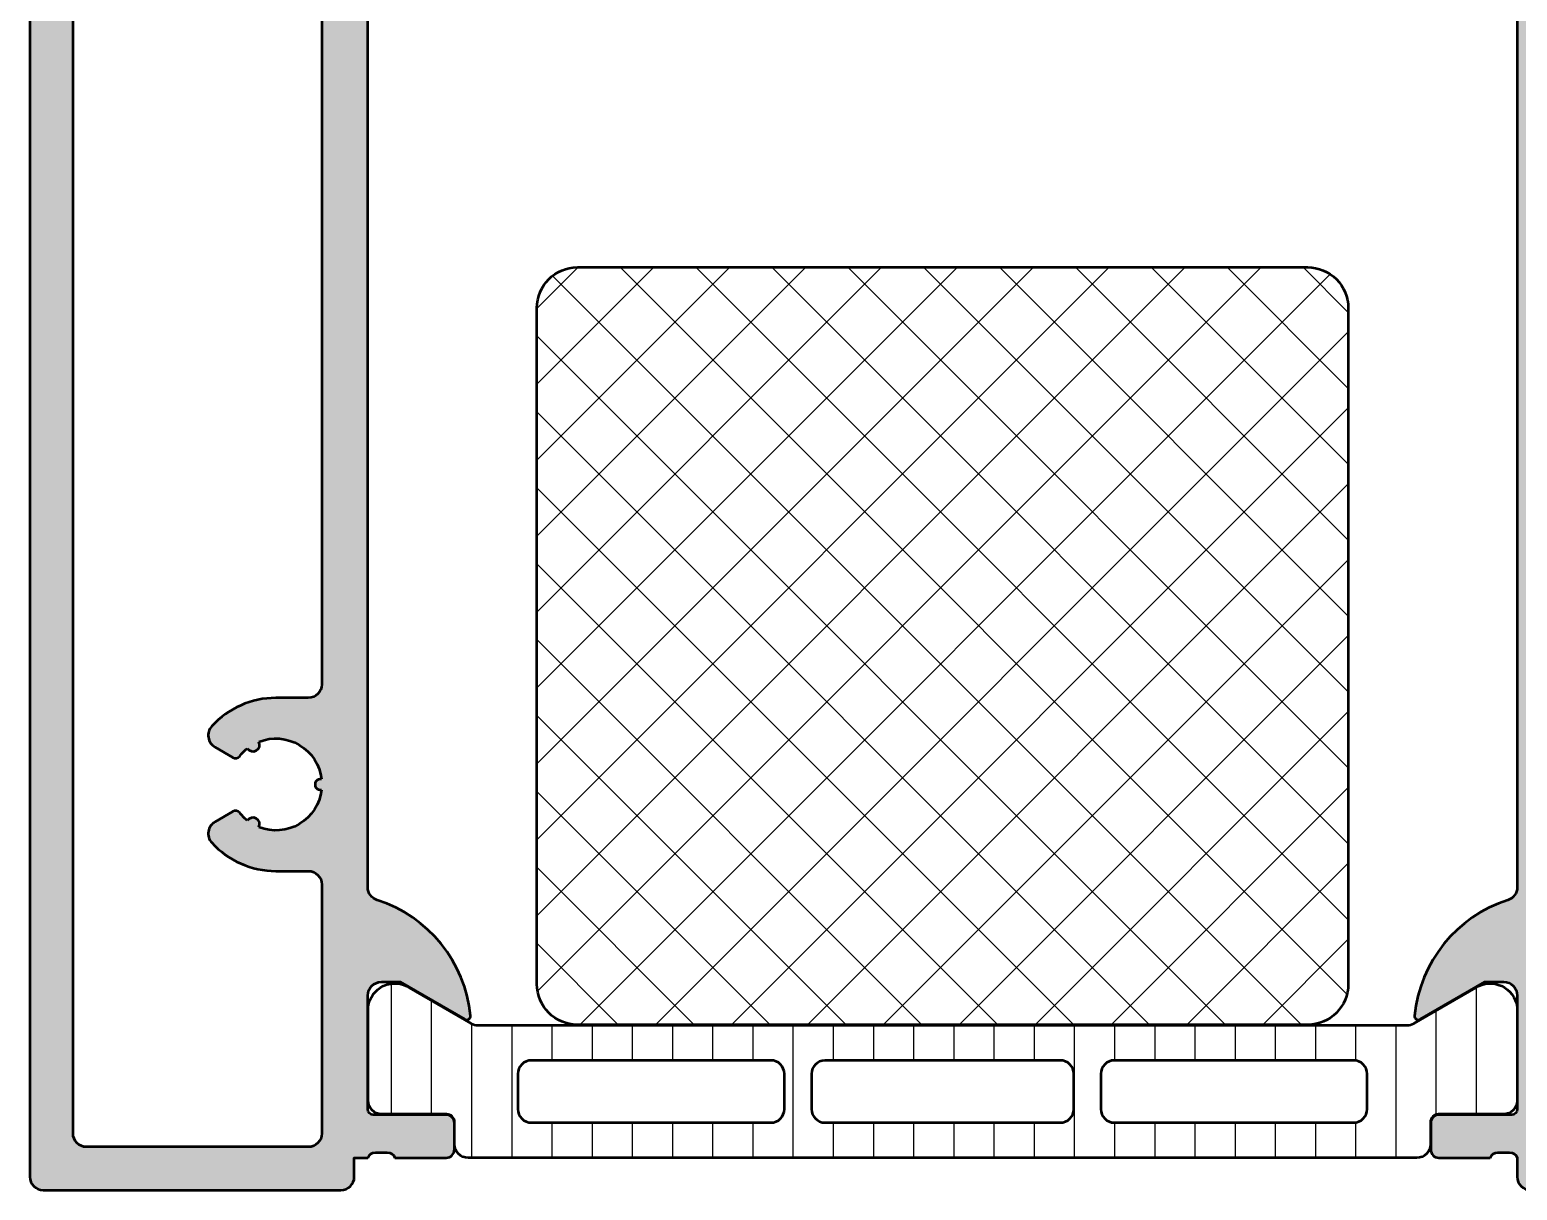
# Model space of a CAD drawing. Extents: x 0 to 230, y -81 to 5.
# Drawn here: x 0 to 55, y -81.2 to -38.3 of the extents above; entities that cross this region are included whole.
import ezdxf

# ---------------------------------------------------------------- set-up
doc = ezdxf.new("R2010")
doc.units = 0
for name, color, linetype, lineweight in [('0S-Alu contour', 7, 'Continuous', 50), ('0S-Alu hatch', 252, 'Continuous', 25), ('0S-Plastic contour', 254, 'Continuous', 50), ('0S-Plastic hatch', 253, 'Continuous', 25), ('0S-PT contour', 91, 'Continuous', 50), ('0S-PT hatch', 103, 'Continuous', 25)]:
    doc.layers.add(name, color=color, linetype=linetype, lineweight=lineweight)

# ---------------------------------------------------------------- blocks, each defined once
blk = doc.blocks.new('485110__A21535F8_4A65_4D6C_B620_8EFA760AF3FD_')
at = {"layer": '0S-Alu hatch'}
h = blk.add_hatch(color=256, dxfattribs=at)
edge = h.paths.add_edge_path()
edge.add_line((79.81986841535664, -13.49999999999995), (84.59999999999955, -13.49999999999997))
edge.add_arc((84.5999999999996, -10.50000000000002), 2.999999999999943, 269.9999999999994, 360)
edge.add_line((87.59999999999957, -10.50000000000002), (87.59999999999953, -5.499999999999968))
edge.add_arc((86.59999999999953, -5.499999999999968), 1, 0, 89.99999999999837)
edge.add_line((86.59999999999957, -4.499999999999968), (84.39174122886531, -4.499999999999968))
edge.add_arc((84.39174122886538, -5.500000000000068), 1.000000000000099, 90.00000000000325, 182.999999999993)
edge.add_line((83.3931116941107, -5.552335956242896), (83.54484940947319, -8.447664043757012))
edge.add_ellipse((82.54621987471862, -8.499999999999954), major_axis=(-0.9999999999999823, 0), ratio=1, start_angle=89.9999999999992, end_angle=182.9999999999999, ccw=False)
edge.add_line((82.54621987471862, -9.499999999999925), (79.29999999999956, -9.499999999999968))
edge.add_ellipse((79.29999999999957, -8.499999999999968), major_axis=(-1, 0), ratio=1, start_angle=0, end_angle=89.9999999999992, ccw=False)
edge.add_line((78.29999999999957, -8.499999999999968), (78.29999999999956, -0.499999999999969))
edge.add_arc((77.79999999999954, -0.4999999999999546), 0.5000000000000142, 0, 89.99999999999837)
edge.add_line((77.79999999999956, 5.97e-14), (71.59999999999957, 3.13e-14))
edge.add_line((71.59999999999957, 3.13e-14), (70.49999999999956, -1.099999999999977))
edge.add_line((70.49999999999956, -1.099999999999977), (70.49999999999956, -1.699999999999971))
edge.add_line((70.49999999999956, -1.699999999999971), (71.99999999999957, -1.699999999999971))
edge.add_ellipse((71.99999999999955, -2.699999999999971), major_axis=(-1, 0), ratio=1, start_angle=180, end_angle=269.9999999999984, ccw=False)
edge.add_line((72.99999999999955, -2.699999999999971), (72.99999999999956, -3.999999999999954))
edge.add_ellipse((71.99999999999963, -4.000000000000054), major_axis=(-0.999999999999929, 0), ratio=1, start_angle=89.9999999999967, end_angle=180, ccw=False)
edge.add_line((71.99999999999957, -4.999999999999983), (65.99999999999956, -4.999999999999968))
edge.add_ellipse((65.49999999999962, -4.47499999999975), major_axis=(-0.7250000000001194, 0), ratio=1, start_angle=46.397181027306885, end_angle=133.6028189726885, ccw=False)
edge.add_line((64.99999999999963, -4.999999999999926), (57.99999999999956, -4.999999999999968))
edge.add_ellipse((57.9999999999995, -3.999999999999983), major_axis=(-0.9999999999999857, 0), ratio=1, start_angle=0, end_angle=90.00000000000358, ccw=False)
edge.add_line((56.99999999999951, -3.999999999999983), (56.99999999999956, -2.699999999999957))
edge.add_ellipse((57.99999999999962, -2.700000000000085), major_axis=(-1.000000000000063, 0), ratio=1, start_angle=270.0000000000041, end_angle=360, ccw=False)
edge.add_line((57.99999999999955, -1.700000000000028), (60.49999999999956, -1.699999999999971))
edge.add_line((60.49999999999956, -1.699999999999971), (60.49999999999956, -1.199999999999943))
edge.add_arc((59.49999999999948, -1.199999999999999), 1.000000000000078, 0, 89.99999999999552)
edge.add_line((59.49999999999956, -0.1999999999999147), (54.99999999999957, -0.1999999999999574))
edge.add_ellipse((54.71715728752494, -0.0999999999999205), major_axis=(-0.3000000000000252, 0), ratio=1, start_angle=90.00000000000267, end_angle=160.5287793655036, ccw=False)
edge.add_line((54.71715728752496, -0.399999999999946), (54.28284271247419, -0.399999999999946))
edge.add_ellipse((54.28284271247411, -0.1000000000000057), major_axis=(-0.2999999999999403, 0), ratio=1, start_angle=19.47122063448768, end_angle=90.000000000015, ccw=False)
edge.add_line((53.99999999999955, -0.1999999999999716), (52.09999999999961, -0.1999999999999574))
edge.add_arc((52.0999999999997, -0.5000000000001109), 0.3000000000001535, 90.00000000001765, 180)
edge.add_line((51.79999999999955, -0.5000000000001251), (51.79999999999957, -1.489999999999906))
edge.add_arc((52.09999999999959, -1.48999999999992), 0.3000000000000185, 180, 270.0000000000041)
edge.add_line((52.09999999999961, -1.789999999999946), (54.79999999999957, -1.78999999999996))
edge.add_ellipse((54.79999999999955, -1.989999999999992), major_axis=(-0.2000000000000313, 0), ratio=1, start_angle=180, end_angle=269.99999999999386, ccw=False)
edge.add_line((54.99999999999958, -1.989999999999992), (54.99999999999957, -6.199999999999957))
edge.add_ellipse((54.4999999999996, -6.200000000000028), major_axis=(-0.4999999999999716, 0), ratio=1, start_angle=89.9999999999967, end_angle=180, ccw=False)
edge.add_line((54.49999999999957, -6.7), (53.79999999999957, -6.699999999999957))
edge.add_line((53.79999999999957, -6.699999999999957), (51.40717967697202, -5.318504542377593))
edge.add_arc((51.33811978464787, -5.438119784648347), 0.1381197846483738, 60.00000000002199, 185.6225775507506)
edge.add_arc((56.17660886184729, -4.961776758826201), 4.999999999999902, 185.622577550793, 252.2515836439307)
edge.add_ellipse((54.49999999999958, -10.19999999999996), major_axis=(-0.4999999999999883, 0), ratio=1, start_angle=180, end_angle=252.2515836439312, ccw=False)
edge.add_line((54.99999999999957, -10.19999999999996), (54.99999999999956, -69.99999999999999))
edge.add_ellipse((54.49999999999953, -69.99999999999994), major_axis=(-0.5000000000000285, 0), ratio=1, start_angle=107.74841635607191, end_angle=180, ccw=False)
edge.add_arc((56.17660886184735, -75.23822324117377), 5.000000000000001, 107.74841635607, 174.3774224492065)
edge.add_arc((51.33811978464785, -74.76188021535168), 0.1381197846482952, 174.3774224492052, 300.0000000000038)
edge.add_line((51.40717967697201, -74.88149545762234), (53.79999999999956, -73.49999999999999))
edge.add_line((53.79999999999956, -73.49999999999999), (54.49999999999956, -73.49999999999999))
edge.add_ellipse((54.49999999999959, -73.99999999999997), major_axis=(-0.4999999999999894, 0), ratio=1, start_angle=180, end_angle=270.00000000000324, ccw=False)
edge.add_line((54.99999999999957, -73.99999999999997), (54.99999999999956, -78.20999999999997))
edge.add_ellipse((54.79999999999955, -78.20999999999997), major_axis=(-0.2000000000000099, 0), ratio=1, start_angle=90.00000000000199, end_angle=180, ccw=False)
edge.add_line((54.79999999999956, -78.40999999999997), (52.09999999999959, -78.40999999999998))
edge.add_arc((52.09999999999959, -78.71000000000002), 0.3000000000000393, 90, 180)
edge.add_line((51.79999999999956, -78.71000000000002), (51.79999999999956, -79.69999999999993))
edge.add_arc((52.09999999999961, -79.69999999999993), 0.300000000000054, 180, 269.9999999999973)
edge.add_line((52.09999999999959, -79.99999999999999), (53.99999999999955, -79.99999999999997))
edge.add_ellipse((54.28284271247418, -80.1), major_axis=(-0.300000000000011, 0), ratio=1, start_angle=270.00000000000136, end_angle=340.5287793655056, ccw=False)
edge.add_line((54.28284271247417, -79.79999999999998), (54.71715728752494, -79.79999999999995))
edge.add_ellipse((54.71715728752496, -80.09999999999997), major_axis=(-0.2999999999999916, 0), ratio=1, start_angle=199.4712206344902, end_angle=270.00000000000273, ccw=False)
edge.add_line((54.99999999999957, -79.99999999999997), (54.99999999999964, -80.70000000000007))
edge.add_arc((55.49999999999963, -80.70000000000003), 0.4999999999999858, 180, 270.0000000000025)
edge.add_line((55.49999999999965, -81.20000000000002), (85.87168203490262, -81.20000000000002))
edge.add_arc((85.87168203490266, -79.70000000000005), 1.499999999999961, 269.9999999999989, 349.7596516788146)
edge.add_ellipse((90.29999999999954, -80.49999999999997), major_axis=(-2.999999999999999, 0), ratio=1, start_angle=190.2403483211857, end_angle=349.75965167881463, ccw=False)
edge.add_arc((94.72831796509647, -79.7), 1.500000000000011, 190.2403483211861, 269.9999999999989)
edge.add_line((94.72831796509644, -81.20000000000002), (229.4999999999996, -81.20000000000002))
edge.add_arc((229.4999999999997, -80.70000000000014), 0.4999999999998766, 269.9999999999902, 360)
edge.add_line((229.9999999999996, -80.70000000000014), (229.9999999999996, -1))
edge.add_arc((228.9999999999996, -1.000000000000011), 1.000000000000056, 0, 89.99999999999349)
edge.add_line((228.9999999999996, 4.55e-14), (220.4999999999996, 2.8e-15))
edge.add_arc((220.4999999999996, -1.000000000000068), 1.000000000000071, 90, 180)
edge.add_line((219.4999999999996, -1.000000000000068), (219.4999999999997, -1.999999999999997))
edge.add_arc((220.4999999999993, -2.00000000000021), 0.9999999999996873, 180, 270.0000000000179)
edge.add_line((220.4999999999996, -2.999999999999897), (223.4999999999996, -2.999999999999997))
edge.add_line((223.4999999999996, -2.999999999999997), (223.4999999999996, -3.749999999999997))
edge.add_arc((223.9999999999996, -3.749999999999997), 0.5000000000000285, 180, 360)
edge.add_line((224.4999999999996, -3.749999999999997), (224.4999999999996, -2.999999999999997))
edge.add_line((224.4999999999996, -2.999999999999997), (225.7999999999996, -2.999999999999997))
edge.add_line((225.7999999999996, -2.999999999999997), (225.7999999999996, -10.49999999999999))
edge.add_line((225.7999999999996, -10.49999999999999), (224.4999999999996, -10.49999999999999))
edge.add_line((224.4999999999996, -10.49999999999999), (224.4999999999996, -9.749999999999996))
edge.add_arc((223.9999999999996, -9.749999999999925), 0.5000000000000285, 0, 180)
edge.add_line((223.4999999999996, -9.749999999999854), (223.4999999999996, -12.2723636606028))
edge.add_ellipse((223.0000000000001, -12.2723636606032), major_axis=(-0.49999999999946, 0), ratio=1, start_angle=132.5066423026877, end_angle=180, ccw=False)
edge.add_arc((225.5000002579553, -15.00000025999923), 3.200000365965442, 132.5066425621401, 137.7945532507079)
edge.add_arc((223.4999999999993, -13.18616428527815), 0.5000000005085666, 137.7945535962594, 240.0000000000372)
edge.add_line((223.2499999997453, -13.61917698761097), (223.9067674643584, -13.99836185951303))
edge.add_arc((224.0067674643584, -13.82515677875618), 0.1999999999999717, 239.9999999999972, 321.8050930654839)
edge.add_ellipse((225.4999999999993, -14.99999999999948), major_axis=(-1.69999999999943, 0), ratio=1, start_angle=306.6284815277313, end_angle=321.80509306548026, ccw=False)
edge.add_arc((224.6749999999995, -13.57105808375572), 0.199999999999966, 198.8614699942242, 401.1385300057701)
edge.add_ellipse((225.4999999999996, -14.99999999999997), major_axis=(-1.699999999999994, 0), ratio=1, start_angle=186.6284815277258, end_angle=293.37151847227824, ccw=False)
edge.add_arc((227.1499999999996, -14.99999999999997), 0.1999999999999711, 78.86146999422108, 281.1385300057701)
edge.add_ellipse((225.4999999999996, -14.99999999999995), major_axis=(-1.699999999999976, 0), ratio=1, start_angle=66.62848152772631, end_angle=173.3715184722732, ccw=False)
edge.add_arc((224.6749999999997, -16.42894191624428), 0.1999999999998975, 318.8614699942168, 521.1385300057859)
edge.add_ellipse((225.5000000000008, -14.99999999999907), major_axis=(-1.700000000001482, 0), ratio=1, start_angle=38.1949069345265, end_angle=53.37151847226443, ccw=False)
edge.add_arc((224.0067674643584, -16.174843221244), 0.2000000000001603, 38.19490693455222, 119.9999999999925)
edge.add_line((223.9067674643583, -16.00163814048697), (223.2499999999996, -16.38082301282953))
edge.add_arc((223.4999999999998, -16.81383571472187), 0.5000000000002305, 120.0000000000186, 222.2054464036961)
edge.add_arc((225.4999999999994, -15.00000000000028), 3.199999999999721, 222.2054464037309, 270.0000000000031)
edge.add_line((225.4999999999995, -18.2), (226.6999999999996, -18.2))
edge.add_ellipse((226.6999999999996, -18.69999999999993), major_axis=(-0.499999999999929, 0), ratio=1, start_angle=180, end_angle=270.00000000000324, ccw=False)
edge.add_line((227.1999999999995, -18.69999999999993), (227.1999999999996, -62.50000000000003))
edge.add_ellipse((226.6999999999995, -62.49999999999983), major_axis=(-0.5000000000000853, 0), ratio=1, start_angle=90.00000000000978, end_angle=180, ccw=False)
edge.add_line((226.6999999999996, -62.99999999999991), (225.4999999999995, -63.00000000000004))
edge.add_arc((225.4999999999997, -66.20000000000053), 3.200000000000494, 90.00000000000205, 137.7945535962625)
edge.add_arc((223.4999999999995, -64.38616428527827), 0.499999999999984, 137.7945535962726, 240.0000000000059)
edge.add_line((223.2499999999996, -64.8191769871705), (223.9067674643583, -65.19836185951306))
edge.add_arc((224.0067674643583, -65.02515677875621), 0.1999999999999767, 239.9999999999881, 321.8050930654775)
edge.add_ellipse((225.4999999999945, -66.1999999999944), major_axis=(-1.699999999992594, 0), ratio=1, start_angle=306.6284815277046, end_angle=321.80509306551875, ccw=False)
edge.add_arc((224.6749999999995, -64.77105808375568), 0.1999999999999837, 198.8614699942177, 401.1385300057533)
edge.add_ellipse((225.4999999999995, -66.20000000000006), major_axis=(-1.700000000000021, 0), ratio=1, start_angle=186.628481527728, end_angle=293.3715184722715, ccw=False)
edge.add_arc((227.1499999999996, -66.2), 0.1999999999999738, 78.86146999424584, 281.1385300057622)
edge.add_ellipse((225.4999999999995, -66.20000000000005), major_axis=(-1.699999999999994, 0), ratio=1, start_angle=66.6284815277267, end_angle=173.3715184722753, ccw=False)
edge.add_arc((224.6749999999995, -67.62894191624436), 0.2000000000000123, 318.861469994229, 521.1385300057668)
edge.add_ellipse((225.5000000000065, -66.19999999999338), major_axis=(-1.700000000009481, 0), ratio=1, start_angle=38.19490693455822, end_angle=53.3715184722177, ccw=False)
edge.add_arc((224.0067674643584, -67.37484322124378), 0.2000000000000127, 38.19490693451246, 120.0000000000421)
edge.add_line((223.9067674643583, -67.20163814048695), (223.2499999999996, -67.58082301282954))
edge.add_arc((223.4999999999997, -68.01383571472185), 0.5000000000001364, 120.0000000000061, 222.2054464037082)
edge.add_arc((225.4999999999995, -66.2000000000001), 3.199999999999954, 222.2054464037312, 270)
edge.add_line((225.4999999999995, -69.40000000000006), (226.6999999999996, -69.40000000000003))
edge.add_ellipse((226.6999999999996, -69.89999999999996), major_axis=(-0.499999999999913, 0), ratio=1, start_angle=180, end_angle=270.0000000000065, ccw=False)
edge.add_line((227.1999999999996, -69.89999999999996), (227.1999999999996, -77.4))
edge.add_ellipse((226.1999999999996, -77.39999999999996), major_axis=(-1.000000000000056, 0), ratio=1, start_angle=90.00000000000318, end_angle=180, ccw=False)
edge.add_line((226.1999999999996, -78.40000000000002), (95.76410161513729, -78.39999999999998))
edge.add_ellipse((95.7641016151373, -77.39999999999998), major_axis=(-1.000000000000006, 0), ratio=1, start_angle=29.999999999998977, end_angle=89.9999999999992, ccw=False)
edge.add_line((94.89807621135286, -77.89999999999996), (92.43397459621508, -73.63205080756885))
edge.add_ellipse((93.30000000000064, -73.13205080756866), major_axis=(-1.000000000001064, 0), ratio=1, start_angle=0, end_angle=29.999999999977206, ccw=False)
edge.add_line((92.29999999999957, -73.13205080756866), (92.29999999999954, -67.86602540378442))
edge.add_ellipse((93.2999999999993, -67.86602540378423), major_axis=(-0.9999999999997584, 0), ratio=1, start_angle=299.99999999999403, end_angle=360, ccw=False)
edge.add_arc((90.29999999999954, -66.99999999999997), 2.499999999999971, 0, 180)
edge.add_line((87.79999999999956, -66.99999999999999), (87.79999999999954, -67.99999999999999))
edge.add_ellipse((87.2999999999998, -68.86602540378433), major_axis=(-0.9999999999997987, 0), ratio=1, start_angle=180, end_angle=240.00000000001012, ccw=False)
edge.add_line((88.2999999999996, -68.86602540378433), (88.29999999999953, -73.13205080756885))
edge.add_ellipse((87.29999999999939, -73.1320508075688), major_axis=(-1.000000000000156, 0), ratio=1, start_angle=150.0000000000024, end_angle=180, ccw=False)
edge.add_line((88.16602540378398, -73.63205080756885), (85.70192378864623, -77.89999999999998))
edge.add_ellipse((84.8358983848618, -77.39999999999998), major_axis=(-1.000000000000008, 0), ratio=1, start_angle=90, end_angle=150.0000000000004, ccw=False)
edge.add_line((84.8358983848618, -78.39999999999998), (79.87249615046137, -78.39999999999998))
edge.add_ellipse((79.87249615046136, -77.39999999999998), major_axis=(-0.9999999999999893, 0), ratio=1, start_angle=4.999999999999773, end_angle=90.00000000000159, ccw=False)
edge.add_line((78.87630145236962, -77.48715574274763), (78.29999999999954, -70.89999999999998))
edge.add_line((78.29999999999954, -70.89999999999998), (78.29999999999954, -33.99999999999997))
edge.add_ellipse((78.79999999999959, -34.00000000000003), major_axis=(-0.5000000000000427, 0), ratio=1, start_angle=270.0000000000049, end_angle=360, ccw=False)
edge.add_line((78.79999999999954, -33.49999999999999), (81.166025403784, -33.49999999999996))
edge.add_arc((81.16602540377137, -32.99999999994581), 0.5000000000541434, 270.0000000014461, 299.9999999981477)
edge.add_line((81.41602540378445, -33.43301270189301), (82.04999999999953, -33.06698729810775))
edge.add_arc((81.79999999999944, -32.63397459621543), 0.5000000000001338, 300.0000000000043, 360)
edge.add_line((82.29999999999959, -32.63397459621543), (82.29999999999954, -31.79999999999997))
edge.add_arc((81.79999999999956, -31.79999999999994), 0.4999999999999858, 0, 90.0000000000016)
edge.add_line((81.79999999999956, -31.29999999999996), (78.79999999999954, -31.29999999999996))
edge.add_ellipse((78.79999999999949, -30.79999999999999), major_axis=(-0.4999999999999716, 0), ratio=1, start_angle=0, end_angle=90.00000000000648, ccw=False)
edge.add_line((78.29999999999951, -30.79999999999999), (78.29999999999954, -29.89999999999998))
edge.add_ellipse((78.79999999999951, -29.89999999999999), major_axis=(-0.4999999999999858, 0), ratio=1, start_angle=269.9999999999984, end_angle=360, ccw=False)
edge.add_line((78.79999999999954, -29.4), (81.99999999999955, -29.39999999999998))
edge.add_arc((81.99999999999956, -26.39999999999999), 2.999999999999992, 269.9999999999997, 360)
edge.add_line((84.99999999999955, -26.39999999999999), (84.99999999999955, -23.49999999999997))
edge.add_arc((84.4999999999996, -23.49999999999992), 0.4999999999999574, 0, 90.00000000000651)
edge.add_line((84.49999999999955, -22.99999999999997), (83.29999999999956, -22.99999999999997))
edge.add_arc((83.29999999999951, -23.49999999999991), 0.4999999999999432, 89.99999999999511, 180)
edge.add_line((82.79999999999956, -23.49999999999991), (82.79999999999956, -26.19999999999999))
edge.add_ellipse((81.7999999999996, -26.20000000000005), major_axis=(-0.9999999999999573, 0), ratio=1, start_angle=89.9999999999975, end_angle=180, ccw=False)
edge.add_line((81.79999999999956, -27.20000000000001), (74.59999999999954, -27.19999999999997))
edge.add_ellipse((74.59999999999953, -26.69999999999999), major_axis=(-0.4999999999999858, 0), ratio=1, start_angle=0, end_angle=90.00000000000159, ccw=False)
edge.add_line((74.09999999999953, -26.69999999999999), (74.09999999999955, -19.64264068711926))
edge.add_ellipse((77.09999999999977, -19.64264068711938), major_axis=(-3.000000000000213, 0), ratio=1, start_angle=315.00000000000136, end_angle=360, ccw=False)
edge.add_line((74.97867965643992, -17.52132034355963), (78.29999999999956, -14.19999999999997))
edge.add_ellipse((79.81986841535664, -15.49999999999998), major_axis=(-2.000000000000018, 0), ratio=1, start_angle=270, end_angle=319.4583981264955, ccw=False)
edge = h.paths.add_edge_path()
edge.add_line((59.49999999999956, -63), (58.29999999999954, -63))
edge.add_ellipse((58.29999999999959, -62.49999999999998), major_axis=(-0.5000000000000178, 0), ratio=1, start_angle=0, end_angle=89.99999999999511, ccw=False)
edge.add_line((57.79999999999957, -62.49999999999998), (57.79999999999957, -30.5))
edge.add_ellipse((58.29999999999959, -30.5), major_axis=(-0.5000000000000214, 0), ratio=1, start_angle=270.00000000000244, end_angle=360, ccw=False)
edge.add_line((58.29999999999957, -29.99999999999998), (74.99999999999957, -29.99999999999998))
edge.add_ellipse((74.99999999999959, -30.49999999999997), major_axis=(-0.4999999999999858, 0), ratio=1, start_angle=180, end_angle=270.00000000000165, ccw=False)
edge.add_line((75.49999999999957, -30.49999999999997), (75.49999999999955, -77.89999999999996))
edge.add_ellipse((74.99999999999956, -77.9), major_axis=(-0.4999999999999858, 0), ratio=1, start_angle=89.9999999999983, end_angle=180, ccw=False)
edge.add_line((74.99999999999955, -78.39999999999999), (58.29999999999952, -78.39999999999996))
edge.add_ellipse((58.29999999999952, -77.89999999999998), major_axis=(-0.4999999999999925, 0), ratio=1, start_angle=0, end_angle=90.00000000000159, ccw=False)
edge.add_line((57.79999999999952, -77.89999999999998), (57.79999999999954, -69.9))
edge.add_ellipse((58.29999999999954, -69.9), major_axis=(-0.5000000000000071, 0), ratio=1, start_angle=270.0000000000008, end_angle=360, ccw=False)
edge.add_line((58.29999999999953, -69.40000000000002), (59.49999999999955, -69.4))
edge.add_arc((59.49999999999956, -66.20000000000003), 3.199999999999977, 269.9999999999999, 317.794553596268)
edge.add_arc((61.49999999999957, -68.01383571472172), 0.4999999999999945, 317.7945535962672, 420.0000000000039)
edge.add_line((61.74999999999954, -67.58082301282948), (60.93555093834225, -67.11060062784043))
edge.add_ellipse((59.4999999999997, -66.20000000000016), major_axis=(-1.699999999999771, 0), ratio=1, start_angle=126.6284815277262, end_angle=147.6121709467197, ccw=False)
edge.add_arc((60.32499999999955, -67.62894191624432), 0.2000000000000021, 18.86146999422866, 221.138530005778)
edge.add_ellipse((59.49999999999956, -66.19999999999999), major_axis=(-1.700000000000013, 0), ratio=1, start_angle=6.628481527726592, end_angle=113.37151847227281, ccw=False)
edge.add_arc((57.84999999999955, -66.19999999999999), 0.2000000000000004, 258.8614699942267, 461.1385300057686)
edge.add_ellipse((59.49999999999955, -66.19999999999997), major_axis=(-1.699999999999989, 0), ratio=1, start_angle=246.6284815277256, end_angle=353.37151847227324, ccw=False)
edge.add_arc((60.32499999999958, -64.77105808375568), 0.1999999999999965, 138.8614699942308, 341.1385300057662)
edge.add_ellipse((59.49999999999911, -66.2000000000003), major_axis=(-1.700000000000507, 0), ratio=1, start_angle=212.3878290532828, end_angle=233.3715184722663, ccw=False)
edge.add_line((60.93555093834223, -65.28939937215958), (61.74999999999953, -64.81917698717045))
edge.add_arc((61.49999999999955, -64.38616428527826), 0.4999999999999783, 300, 402.2054464037305)
edge.add_arc((59.49999999999949, -66.20000000000007), 3.200000000000081, 42.2054464037331, 89.99999999999883)
edge = h.paths.add_edge_path()
edge.add_ellipse((58.29999999999956, -18.69999999999995), major_axis=(-0.4999999999999858, 0), ratio=1, start_angle=269.9999999999992, end_angle=360, ccw=False)
edge.add_line((58.29999999999957, -18.19999999999997), (59.49999999999956, -18.20000000000002))
edge.add_arc((59.49999999999961, -15.00000000000017), 3.199999999999853, 269.9999999999991, 317.7945535962693)
edge.add_arc((61.49999999999956, -16.81383571472171), 0.4999999999999899, 317.7945535962683, 420.000000000003)
edge.add_line((61.74999999999954, -16.38082301282949), (60.93555093834225, -15.91060062784039))
edge.add_ellipse((59.50000000000135, -15.00000000000176), major_axis=(-1.699999999997523, 0), ratio=1, start_angle=126.628481527713, end_angle=147.6121709467369, ccw=False)
edge.add_arc((60.32499999999955, -16.42894191624432), 0.1999999999999724, 18.86146999423645, 221.1385300057658)
edge.add_ellipse((59.49999999999959, -14.99999999999995), major_axis=(-1.699999999999998, 0), ratio=1, start_angle=6.628481527726592, end_angle=113.3715184722721, ccw=False)
edge.add_arc((57.84999999999953, -14.99999999999995), 0.199999999999988, 258.8614699942366, 461.1385300057613)
edge.add_ellipse((59.49999999999958, -15.00000000000007), major_axis=(-1.700000000000018, 0), ratio=1, start_angle=246.6284815277256, end_angle=353.37151847226954, ccw=False)
edge.add_arc((60.32499999999963, -13.5710580837557), 0.199999999999995, 138.8614699942206, 341.1385300057822)
edge.add_ellipse((59.50000000000085, -14.9999999999989), major_axis=(-1.699999999998407, 0), ratio=1, start_angle=212.3878290532757, end_angle=233.37151847228438, ccw=False)
edge.add_line((60.93555093834228, -14.0893993721595), (61.74999999999956, -13.61917698717046))
edge.add_arc((61.49999999999953, -13.18616428527822), 0.5000000000000312, 300.0000000000018, 402.2054464037306)
edge.add_arc((59.49999999999956, -14.99999999999995), 3.200000000000002, 42.20544640373274, 89.99999999999987)
edge.add_line((59.49999999999956, -11.79999999999995), (58.29999999999958, -11.79999999999995))
edge.add_ellipse((58.29999999999964, -11.29999999999991), major_axis=(-0.5000000000000427, 0), ratio=1, start_angle=0, end_angle=89.99999999999272, ccw=False)
edge.add_line((57.79999999999958, -11.29999999999993), (57.79999999999958, -7.699999999999886))
edge.add_ellipse((58.29999999999952, -7.699999999999886), major_axis=(-0.4999999999999432, 0), ratio=1, start_angle=269.9999999999935, end_angle=360, ccw=False)
edge.add_line((58.29999999999958, -7.199999999999957), (74.99999999999959, -7.199999999999957))
edge.add_ellipse((74.99999999999953, -7.7), major_axis=(-0.5000000000000427, 0), ratio=1, start_angle=180, end_angle=269.9999999999935, ccw=False)
edge.add_line((75.49999999999957, -7.699999999999943), (75.49999999999957, -12.21177490060902))
edge.add_ellipse((73.49999999999943, -12.21177490060902), major_axis=(-2.000000000000142, 0), ratio=1, start_angle=135.0000000000018, end_angle=180, ccw=False)
edge.add_line((74.91421356237268, -13.62598846298219), (72.1786796564399, -16.36152236891495))
edge.add_arc((74.29999999999967, -18.48284271247466), 3.000000000000127, 135.0000000000009, 180)
edge.add_line((71.29999999999954, -18.4828427124746), (71.29999999999954, -26.69999999999991))
edge.add_ellipse((70.7999999999995, -26.69999999999991), major_axis=(-0.5000000000000427, 0), ratio=1, start_angle=90.00000000000489, end_angle=180, ccw=False)
edge.add_line((70.79999999999954, -27.19999999999997), (58.29999999999957, -27.19999999999997))
edge.add_ellipse((58.29999999999955, -26.69999999999998), major_axis=(-0.4999999999999858, 0), ratio=1, start_angle=0, end_angle=90.00000000000239, ccw=False)
edge.add_line((57.79999999999957, -26.69999999999997), (57.79999999999958, -18.69999999999995))
at = {"layer": '0S-Alu contour', "color": 7}
for points in [[(54.99999999999957, -10.19999999999996), (54.99999999999956, -69.99999999999999)], [(51.40717967697201, -74.88149545762234), (53.79999999999956, -73.49999999999999), (54.49999999999956, -73.49999999999999)], [(54.99999999999957, -73.99999999999997), (54.99999999999956, -78.20999999999997)], [(54.79999999999956, -78.40999999999997), (52.09999999999959, -78.40999999999998)], [(51.79999999999956, -78.71000000000002), (51.79999999999956, -79.69999999999993)], [(52.09999999999959, -79.99999999999999), (53.99999999999955, -79.99999999999997)], [(54.28284271247417, -79.79999999999998), (54.71715728752494, -79.79999999999995)], [(54.99999999999957, -79.99999999999997), (54.99999999999964, -80.70000000000007)]]:
    blk.add_lwpolyline(points, dxfattribs=at)
at = {"layer": '0S-Alu contour', "color": 7, "extrusion": (0, 0, -1)}
for centre, radius, start, end in [((-54.49999999999953, -69.99999999999994), 0.5000000000000285, 180, 252.2515836439281), ((-54.49999999999959, -73.99999999999997), 0.4999999999999894, 89.99999999999675, 180), ((-54.79999999999955, -78.20999999999997), 0.2000000000000099, 180, 269.999999999998), ((-54.28284271247418, -80.1), 0.300000000000011, 19.47122063449438, 89.99999999999864), ((-54.71715728752496, -80.09999999999997), 0.2999999999999916, 89.99999999999729, 160.5287793655098)]:
    blk.add_arc(centre, radius, start, end, dxfattribs=at)
at = {"layer": '0S-Alu contour', "color": 7}
for centre, radius, start, end in [((56.17660886184735, -75.23822324117377), 5.000000000000001, 107.74841635607, 174.3774224492065), ((51.33811978464785, -74.76188021535168), 0.1381197846482952, 174.3774224492052, 300.0000000000038), ((52.09999999999959, -78.71000000000002), 0.3000000000000393, 90, 180), ((52.09999999999961, -79.69999999999993), 0.300000000000054, 180, 269.9999999999973), ((55.49999999999963, -80.70000000000003), 0.4999999999999858, 180, 270.0000000000025)]:
    blk.add_arc(centre, radius, start, end, dxfattribs=at)
blk = doc.blocks.new('485100__114B8A7C_1F77_4876_82D3_BE794060619B_')
at = {"layer": '0S-Alu hatch'}
h = blk.add_hatch(color=256, dxfattribs=at)
edge = h.paths.add_edge_path()
edge.add_ellipse((13.21715728752521, -0.0999999999996078), major_axis=(-0.3000000000002932, 0), ratio=1, start_angle=90.0000000000349, end_angle=160.5287793654555, ccw=False)
edge.add_line((13.2171572875254, -0.3999999999999034), (12.78284271247464, -0.3999999999999744))
edge.add_ellipse((12.78284271247453, -0.1000000000000625), major_axis=(-0.2999999999999119, 0), ratio=1, start_angle=19.471220634481483, end_angle=90.00000000002069, ccw=False)
edge.add_line((12.50000000000002, -0.1999999999999716), (11.00000000000001, -0.1999999999999858))
edge.add_arc((10.99999999999999, -0.699999999999929), 0.4999999999999432, 89.99999999999736, 180)
edge.add_line((10.50000000000005, -0.699999999999929), (10.50000000000001, -6.499999999999997))
edge.add_ellipse((10.00000000000007, -6.500000000000054), major_axis=(-0.499999999999945, 0), ratio=1, start_angle=89.99999999999369, end_angle=180, ccw=False)
edge.add_line((10.00000000000001, -6.999999999999997), (2.800000000000014, -6.999999999999983))
edge.add_ellipse((2.799999999999993, -5.999999999999997), major_axis=(-0.9999999999999857, 0), ratio=1, start_angle=0, end_angle=90.0000000000012, ccw=False)
edge.add_line((1.800000000000007, -6.000000000000011), (1.800000000000015, -2.699999999999971))
edge.add_ellipse((2.799999999999967, -2.699999999999957), major_axis=(-0.9999999999999521, 0), ratio=1, start_angle=269.99999999999767, end_angle=360, ccw=False)
edge.add_line((2.800000000000008, -1.7), (4.500000000000015, -1.7))
edge.add_line((4.500000000000015, -1.7), (4.500000000000015, -1.099999999999991))
edge.add_line((4.500000000000015, -1.099999999999991), (3.400000000000014, 2.9e-15))
edge.add_line((3.400000000000014, 2.9e-15), (1.51e-14, 2.8e-15))
edge.add_line((1.51e-14, 2.8e-15), (1e-16, -80.7))
edge.add_arc((0.499999999999999, -80.7), 0.4999999999999989, 180, 270.0000000000002)
edge.add_line((0.5000000000000007, -81.2), (11.5, -81.2))
edge.add_arc((11.5, -80.7), 0.5000000000000011, 270.0000000000002, 360)
edge.add_line((12, -80.7), (12, -80))
edge.add_line((12, -80), (12.5, -80))
edge.add_ellipse((12.78284271247462, -80.10000000000001), major_axis=(-0.3000000000000029, 0), ratio=1, start_angle=270, end_angle=340.52877936550794, ccw=False)
edge.add_line((12.78284271247462, -79.8), (13.21715728752538, -79.8))
edge.add_ellipse((13.2171572875254, -80.09999999999998), major_axis=(-0.2999999999999783, 0), ratio=1, start_angle=199.4712206344881, end_angle=270.00000000000273, ccw=False)
edge.add_line((13.5, -80), (15.39999999999996, -80))
edge.add_arc((15.39999999999996, -79.69999999999996), 0.3000000000000429, 270, 360)
edge.add_line((15.7, -79.69999999999996), (15.7, -78.71000000000004))
edge.add_arc((15.39999999999997, -78.71000000000004), 0.3000000000000238, 0, 90.00000000000237)
edge.add_line((15.39999999999996, -78.41000000000001), (12.7, -78.41))
edge.add_ellipse((12.70000000000001, -78.21), major_axis=(-0.2000000000000024, 0), ratio=1, start_angle=0, end_angle=89.9999999999979, ccw=False)
edge.add_line((12.5, -78.21), (12.5, -74.00000000000001))
edge.add_ellipse((13.00000000000001, -74.00000000000003), major_axis=(-0.5000000000000071, 0), ratio=1, start_angle=270.0000000000008, end_angle=360, ccw=False)
edge.add_line((13, -73.50000000000001), (13.7, -73.50000000000001))
edge.add_line((13.7, -73.50000000000001), (16.09282032302755, -74.88149545762236))
edge.add_arc((16.1618802153517, -74.76188021535171), 0.1381197846482984, 239.9999999999975, 365.6225775507953)
edge.add_arc((11.32339113815221, -75.23822324117378), 4.999999999999982, 5.622577550793327, 72.25158364392998)
edge.add_ellipse((13.00000000000005, -69.99999999999999), major_axis=(-0.5000000000000281, 0), ratio=1, start_angle=0, end_angle=72.25158364392553, ccw=False)
edge.add_line((12.50000000000002, -69.99999999999999), (12.50000000000001, -10.19999999999997))
edge.add_ellipse((13.00000000000013, -10.20000000000008), major_axis=(-0.5000000000001174, 0), ratio=1, start_angle=287.7484163560789, end_angle=360, ccw=False)
edge.add_arc((11.32339113815236, -4.961776758826315), 4.999999999999834, 287.7484163560689, 354.3774224492078)
edge.add_arc((16.16188021535177, -5.438119784648248), 0.1381197846482487, 354.3774224491905, 480.0000000000249)
edge.add_line((16.0928203230276, -5.318504542377664), (13.70000000000001, -6.699999999999985))
edge.add_line((13.70000000000001, -6.699999999999985), (13.00000000000001, -6.699999999999985))
edge.add_ellipse((12.99999999999999, -6.199999999999985), major_axis=(-0.5, 0), ratio=1, start_angle=0, end_angle=90.00000000000199, ccw=False)
edge.add_line((12.49999999999999, -6.199999999999985), (12.50000000000001, -1.989999999999978))
edge.add_ellipse((12.70000000000002, -1.990000000000034), major_axis=(-0.2000000000000028, 0), ratio=1, start_angle=270.00000000000256, end_angle=360, ccw=False)
edge.add_line((12.70000000000001, -1.790000000000031), (15.39999999999998, -1.789999999999989))
edge.add_arc((15.39999999999994, -1.489999999999906), 0.3000000000000824, 270.0000000000068, 360)
edge.add_line((15.70000000000002, -1.489999999999906), (15.70000000000002, -0.5000000000000256))
edge.add_arc((15.39999999999989, -0.500000000000054), 0.300000000000125, 0, 89.99999999998406)
edge.add_line((15.39999999999998, -0.1999999999999289), (13.50000000000001, -0.1999999999999716))
edge = h.paths.add_edge_path()
edge.add_ellipse((2.099999999999998, -79.10000000000001), major_axis=(-0.4999999999999984, 0), ratio=1, start_angle=0, end_angle=90.00000000000011, ccw=False)
edge.add_line((1.6, -79.10000000000001), (1.600000000000022, -8.899999999999977))
edge.add_ellipse((2.099999999999959, -8.899999999999903), major_axis=(-0.4999999999999377, 0), ratio=1, start_angle=269.99999999999284, end_angle=360, ccw=False)
edge.add_line((2.100000000000022, -8.399999999999986), (10.30000000000001, -8.399999999999986))
edge.add_ellipse((10.29999999999998, -8.900000000000016), major_axis=(-0.5000000000000285, 0), ratio=1, start_angle=180, end_angle=269.9999999999959, ccw=False)
edge.add_line((10.8, -8.900000000000016), (10.80000000000001, -11.29999999999999))
edge.add_ellipse((10.30000000000007, -11.30000000000006), major_axis=(-0.4999999999999414, 0), ratio=1, start_angle=89.99999999999329, end_angle=180, ccw=False)
edge.add_line((10.30000000000001, -11.80000000000001), (9.100000000000014, -11.79999999999999))
edge.add_arc((9.099999999999955, -14.99999999999975), 3.199999999999784, 89.99999999999896, 137.7945535962703)
edge.add_arc((7.100000000000019, -13.18616428527828), 0.499999999999991, 137.79455359627, 239.9999999999996)
edge.add_line((6.85000000000002, -13.61917698717048), (7.506767464358823, -13.99836185951305))
edge.add_arc((7.60676746435883, -13.82515677875615), 0.2000000000000043, 240, 321.8050930654696)
edge.add_ellipse((9.100000003569752, -15.00000000369375), major_axis=(-1.700000005136818, 0), ratio=1, start_angle=308.43346097456447, end_angle=321.80509304202775, ccw=False)
edge.add_arc((8.250000000000014, -13.52775681356648), 0.2500000000000156, 214.2167304732661, 385.7832695211539)
edge.add_ellipse((9.100000000000044, -14.99999999999997), major_axis=(-1.699999999999986, 0), ratio=1, start_angle=186.6284815277259, end_angle=291.5665390422964, ccw=False)
edge.add_arc((10.75000000000002, -15), 0.1999999999999928, 78.86146999422614, 281.1385300057684)
edge.add_ellipse((9.100000000000014, -15.00000000000008), major_axis=(-1.69999999999999, 0), ratio=1, start_angle=68.43346095770403, end_angle=173.3715184722763, ccw=False)
edge.add_arc((8.24999999999999, -16.47224318643355), 0.2500000000000029, 334.2167304788404, 505.7832695211383)
edge.add_ellipse((9.10000000632604, -14.99999999382313), major_axis=(-1.700000008841515, 0), ratio=1, start_angle=38.19490696630322, end_angle=51.56653900468848, ccw=False)
edge.add_arc((7.606767464358807, -16.17484322124384), 0.2000000000000047, 38.19490693452656, 119.9999999999947)
edge.add_line((7.506767464358821, -16.00163814048694), (6.850000000000013, -16.38082301282947))
edge.add_arc((7.100000000000036, -16.8138357147217), 0.5000000000000208, 120.0000000000019, 222.2054464037307)
edge.add_arc((9.100000000000117, -14.99999999999985), 3.200000000000137, 222.2054464037329, 269.9999999999982)
edge.add_line((9.100000000000016, -18.19999999999999), (10.30000000000001, -18.19999999999999))
edge.add_ellipse((10.30000000000004, -18.69999999999998), major_axis=(-0.4999999999999929, 0), ratio=1, start_angle=180, end_angle=270.00000000000284, ccw=False)
edge.add_line((10.80000000000003, -18.69999999999998), (10.8, -62.5))
edge.add_ellipse((10.29999999999998, -62.49999999999997), major_axis=(-0.5000000000000231, 0), ratio=1, start_angle=90.00000000000267, end_angle=180, ccw=False)
edge.add_line((10.3, -62.99999999999999), (9.100000000000003, -63))
edge.add_arc((9.099999999999929, -66.19999999999979), 3.199999999999802, 89.99999999999866, 137.7945535962693)
edge.add_arc((7.099999999999985, -64.38616428527828), 0.4999999999999939, 137.7945535962646, 240.0000000000015)
edge.add_line((6.850000000000005, -64.81917698717051), (7.506767464358814, -65.19836185951306))
edge.add_arc((7.606767464358808, -65.0251567787562), 0.1999999999999806, 239.9999999999972, 321.8050930654803)
edge.add_ellipse((9.099999999672775, -66.19999999966242), major_axis=(-1.699999999765205, 0), ratio=1, start_angle=308.43346095613765, end_angle=321.80509306759586, ccw=False)
edge.add_arc((8.250000000000007, -64.72775681356646), 0.25, 214.216730425588, 385.7832695211484)
edge.add_ellipse((9.100000000000028, -66.19999999999999), major_axis=(-1.699999999999989, 0), ratio=1, start_angle=186.6284815277267, end_angle=291.5665390422961, ccw=False)
edge.add_arc((10.75, -66.2), 0.2000000000000004, 78.86146999422444, 281.1385300057719)
edge.add_ellipse((9.1, -66.2), major_axis=(-1.700000000000004, 0), ratio=1, start_angle=68.43346095770488, end_angle=173.3715184722733, ccw=False)
edge.add_arc((8.25, -67.67224318643353), 0.2499999999999986, 334.2167304788521, 505.7832695211461)
edge.add_ellipse((9.099999999970496, -66.20000000002801), major_axis=(-1.699999999979652, 0), ratio=1, start_angle=38.19490693439889, end_angle=51.56653904248731, ccw=False)
edge.add_arc((7.606767464358817, -67.37484322124382), 0.19999999999999, 38.19490693452577, 120.0000000000009)
edge.add_line((7.506767464358814, -67.20163814048693), (6.850000000000002, -67.58082301282948))
edge.add_arc((7.100000000000001, -68.01383571472171), 0.5000000000000037, 119.9999999999996, 222.2054464037324)
edge.add_arc((9.099999999999953, -66.20000000000006), 3.199999999999937, 222.2054464037321, 270.0000000000009)
edge.add_line((9.100000000000003, -69.4), (10.3, -69.4))
edge.add_ellipse((10.3, -69.9), major_axis=(-0.5000000000000018, 0), ratio=1, start_angle=180, end_angle=269.9999999999994, ccw=False)
edge.add_line((10.8, -69.9), (10.8, -79.10000000000001))
edge.add_ellipse((10.3, -79.1), major_axis=(-0.5000000000000036, 0), ratio=1, start_angle=90.0000000000004, end_angle=180, ccw=False)
edge.add_line((10.3, -79.6), (2.099999999999999, -79.6))
at = {"layer": '0S-Alu contour', "color": 7}
for points in [[(2.800000000000008, -1.7), (4.500000000000015, -1.7), (4.500000000000015, -1.099999999999991), (3.400000000000014, 2.9e-15), (1.51e-14, 2.8e-15), (1e-16, -80.7)], [(1.6, -79.10000000000001), (1.600000000000022, -8.899999999999977)], [(12.50000000000002, -69.99999999999999), (12.50000000000001, -10.19999999999997)], [(10.80000000000003, -18.69999999999998), (10.8, -62.5)], [(10.3, -62.99999999999999), (9.100000000000003, -63)], [(6.850000000000005, -64.81917698717051), (7.506767464358814, -65.19836185951306)], [(7.506767464358814, -67.20163814048693), (6.850000000000002, -67.58082301282948)], [(9.100000000000003, -69.4), (10.3, -69.4)], [(10.8, -69.9), (10.8, -79.10000000000001)], [(13, -73.50000000000001), (13.7, -73.50000000000001), (16.09282032302755, -74.88149545762236)], [(12.5, -78.21), (12.5, -74.00000000000001)], [(15.39999999999996, -78.41000000000001), (12.7, -78.41)], [(15.7, -79.69999999999996), (15.7, -78.71000000000004)], [(10.3, -79.6), (2.099999999999999, -79.6)], [(12, -80.7), (12, -80), (12.5, -80)], [(12.78284271247462, -79.8), (13.21715728752538, -79.8)], [(13.5, -80), (15.39999999999996, -80)], [(0.5000000000000007, -81.2), (11.5, -81.2)]]:
    blk.add_lwpolyline(points, dxfattribs=at)
at = {"layer": '0S-Alu contour', "color": 7, "extrusion": (0, 0, -1)}
for centre, radius, start, end in [((-10.29999999999998, -62.49999999999997), 0.5000000000000231, 180, 269.9999999999973), ((-9.099999999672775, -66.19999999966242), 1.699999999765205, 38.19490693240416, 51.56653904386232), ((-9.100000000000028, -66.19999999999999), 1.69999999999999, 68.43346095770389, 173.3715184722733), ((-9.1, -66.2), 1.700000000000004, 186.6284815277268, 291.5665390422951), ((-9.099999999970496, -66.20000000002801), 1.699999999979652, 308.4334609575127, 321.8050930656011), ((-10.3, -69.9), 0.5000000000000018, 90.00000000000063, 180), ((-13.00000000000005, -69.99999999999999), 0.5000000000000281, 287.7484163560745, 0), ((-13.00000000000001, -74.00000000000003), 0.5000000000000071, 0, 89.9999999999992), ((-12.70000000000001, -78.21), 0.2000000000000024, 270.0000000000021, 0), ((-2.099999999999998, -79.10000000000001), 0.4999999999999984, 269.9999999999999, 0), ((-10.3, -79.1), 0.5000000000000036, 180, 269.9999999999996), ((-12.78284271247462, -80.10000000000001), 0.3000000000000029, 19.47122063449203, 90), ((-13.2171572875254, -80.09999999999998), 0.2999999999999783, 89.99999999999729, 160.5287793655119)]:
    blk.add_arc(centre, radius, start, end, dxfattribs=at)
at = {"layer": '0S-Alu contour', "color": 7}
for centre, radius, start, end in [((9.099999999999929, -66.19999999999979), 3.199999999999802, 89.99999999999866, 137.7945535962693), ((7.099999999999985, -64.38616428527828), 0.4999999999999939, 137.7945535962646, 240.0000000000015), ((8.250000000000007, -64.72775681356646), 0.25, 214.216730425588, 25.78326952114839), ((7.606767464358808, -65.0251567787562), 0.1999999999999806, 239.9999999999972, 321.8050930654803), ((10.75, -66.2), 0.2000000000000004, 78.86146999422444, 281.1385300057719), ((7.100000000000001, -68.01383571472171), 0.5000000000000037, 119.9999999999996, 222.2054464037324), ((7.606767464358817, -67.37484322124382), 0.19999999999999, 38.19490693452577, 120.0000000000009), ((8.25, -67.67224318643353), 0.2499999999999986, 334.2167304788521, 145.7832695211461), ((9.099999999999953, -66.20000000000006), 3.199999999999937, 222.2054464037321, 270.0000000000009), ((11.32339113815221, -75.23822324117378), 4.999999999999982, 5.622577550793327, 72.25158364392998), ((16.1618802153517, -74.76188021535171), 0.1381197846482984, 239.9999999999975, 5.622577550795275), ((15.39999999999997, -78.71000000000004), 0.3000000000000238, 0, 90.00000000000237), ((15.39999999999996, -79.69999999999996), 0.3000000000000429, 270, 0), ((0.499999999999999, -80.7), 0.4999999999999989, 180, 270.0000000000002), ((11.5, -80.7), 0.5000000000000011, 270.0000000000002, 0)]:
    blk.add_arc(centre, radius, start, end, dxfattribs=at)
blk = doc.blocks.new('486200__095CF09C_6BA5_4911_87EB_9079A29A5D70_')
at = {"layer": '0S-PT hatch'}
h = blk.add_hatch(dxfattribs=at)
h.set_pattern_fill('ANSI37', color=256, scale=0.625, angle=90, style=0)
h.set_pattern_definition([(135, (0, 0), (-1.403165018917055, -1.403165018917055), []), (225, (0, 0), (1.403165018917055, -1.403165018917055), [])])
edge = h.paths.add_edge_path()
edge.add_ellipse((20.25130810603188, -73.5800367075693), major_axis=(-1.50000000000001, 0), ratio=1, start_angle=0, end_angle=89.9999999999996, ccw=False)
edge.add_line((18.75130810603187, -73.5800367075693), (18.75130810603187, -48.58003670756931))
edge.add_ellipse((20.25130810603188, -48.58003670756932), major_axis=(-1.500000000000003, 0), ratio=1, start_angle=270.0000000000001, end_angle=360, ccw=False)
edge.add_line((20.25130810603187, -47.08003670756932), (47.25130810603187, -47.08003670756932))
edge.add_ellipse((47.25130810603189, -48.58003670756931), major_axis=(-1.499999999999992, 0), ratio=1, start_angle=180, end_angle=270.00000000000057, ccw=False)
edge.add_line((48.75130810603188, -48.58003670756931), (48.75130810603187, -73.58003670756932))
edge.add_ellipse((47.25130810603186, -73.5800367075693), major_axis=(-1.500000000000007, 0), ratio=1, start_angle=90.00000000000028, end_angle=180, ccw=False)
edge.add_line((47.25130810603187, -75.0800367075693), (20.25130810603187, -75.08003670756932))
at = {"layer": '0S-PT contour', "color": 7}
for points in [[(20.25130810603187, -47.08003670756932), (47.25130810603187, -47.08003670756932)], [(18.75130810603187, -73.5800367075693), (18.75130810603187, -48.58003670756931)], [(48.75130810603188, -48.58003670756931), (48.75130810603187, -73.58003670756932)], [(47.25130810603187, -75.0800367075693), (20.25130810603187, -75.08003670756932)]]:
    blk.add_lwpolyline(points, dxfattribs=at)
at = {"layer": '0S-PT contour', "color": 7, "extrusion": (0, 0, -1)}
for centre, radius, start, end in [((-20.25130810603188, -48.58003670756932), 1.500000000000003, 0, 89.99999999999987), ((-47.25130810603189, -48.58003670756931), 1.499999999999992, 89.99999999999946, 180), ((-20.25130810603188, -73.5800367075693), 1.50000000000001, 270.0000000000004, 0), ((-47.25130810603186, -73.5800367075693), 1.500000000000007, 180, 269.9999999999997)]:
    blk.add_arc(centre, radius, start, end, dxfattribs=at)
blk = doc.blocks.new('284019__C5560E72_F59A_4E35_A96A_85E4B31F06B1___293EF39B_5CFA_4C29_93F7_1E354EA7D506_')
at = {"layer": '0S-Plastic hatch'}
h = blk.add_hatch(dxfattribs=at)
h.set_pattern_fill('ANSI31', color=256, scale=0.4680000000000001, angle=45, style=0)
h.set_pattern_definition([(90, (0, 0), (-1.4859, 0), [])])
edge = h.paths.add_edge_path()
edge.add_arc((52.09242403544315, -78.69031519348387), 0.3000000000000001, 89.99792470211521, 179.9979247021014)
edge.add_line((51.79242403563994, -78.69030432724946), (51.79239540922172, -79.50063566006445))
edge.add_ellipse((51.29239808836188, -79.5006202286801), major_axis=(-0.4999973210979765, 0), ratio=1, start_angle=89.99761772008719, end_angle=179.998231684107, ccw=False)
edge.add_line((51.29237729915917, -80.0006175493459), (16.20988394747521, -79.99950486005116))
edge.add_ellipse((16.20989937885952, -79.49950753919131), major_axis=(-0.4999973210979885, 0), ratio=1, start_angle=-0.0023822800018251655, end_angle=89.99823168413951, ccw=False)
edge.add_line((15.70990205819373, -79.49948674998782), (15.70993068461192, -78.68915541717372))
edge.add_arc((15.40993068480871, -78.6891445509394), 0.2999999999999952, 359.9979247021015, 449.9979247021141)
edge.add_line((15.40994155104303, -78.3891445511362), (13.00994315765755, -78.38938957171702))
edge.add_ellipse((13.0099586282773, -77.88939359451076), major_axis=(-0.4999959774455755, 0), ratio=1, start_angle=-0.0023777790715939773, end_angle=89.99822718330068, ccw=False)
edge.add_line((12.50996265126229, -77.88937284464089), (12.51008929872637, -74.41283134883504))
edge.add_ellipse((13.49990221819707, -74.55517784971681), major_axis=(-0.999996070924479, 0), ratio=1, start_angle=237.2709086022732, end_angle=351.8163166502146, ccw=False)
edge.add_line((14.0405676139476, -73.71394478349657), (16.32417670319697, -75.03249721295296))
edge.add_arc((16.5741923613929, -74.59949355169506), 0.5000000000058977, 239.9979281029532, 269.9978647970605)
edge.add_line((16.57417372823216, -75.09949355135375), (50.92844248383158, -75.10057986378486))
edge.add_arc((50.92846007146174, -74.60057986412741), 0.4999999999667624, 269.9979846060397, 299.9979213025385)
edge.add_line((51.17844436153004, -75.03360163573458), (53.46214896278527, -73.71521463794778))
edge.add_ellipse((54.00275341687976, -74.55648686860657), major_axis=(-0.9999960709244836, 0), ratio=1, start_angle=188.1795327540127, end_angle=302.72494080195406, ccw=False)
edge.add_line((54.99257664555619, -74.41421207169236), (54.99244999809207, -77.89075356749821))
edge.add_ellipse((54.49245402088585, -77.89073809687847), major_axis=(-0.4999959774455604, 0), ratio=1, start_angle=89.99762222092869, end_angle=179.9982271832753, ccw=False)
edge.add_line((54.49243327101596, -78.39073407389346), (52.09243490167746, -78.39031519368065))
edge = h.paths.add_edge_path()
edge.add_arc((27.40131129751254, -78.2000561593202), 0.5000000021572936, 270.0000002151394, 360.0018990893139)
edge.add_line((27.90131129939518, -78.20003958663787), (27.90131129939521, -76.90004548032748))
edge.add_arc((27.40131493875195, -76.90004184096841), 0.499996360656502, 359.9995829571354, 450.000417042602)
edge.add_line((27.40131129939517, -76.40004548032513), (18.55131740291088, -76.40004548032513))
edge.add_arc((18.55131376355425, -76.90004184096854), 0.4999963606566246, 89.99958295741467, 180.0004170428646)
edge.add_line((18.05131740291087, -76.90004548032515), (18.05131740291087, -78.20003958659527))
edge.add_arc((18.55131740472383, -78.20005615938987), 0.5000000020876177, 179.9981008976358, 269.9999997916597)
edge.add_line((18.55131740290572, -78.70005616147749), (27.40131129938999, -78.7000561614775))
edge = h.paths.add_edge_path()
edge.add_arc((40.10131740402536, -78.2000561593795), 0.5000000020876048, 179.9981008976358, 269.9999997916634)
edge.add_line((40.10131740220727, -78.7000561614671), (48.95132655748061, -78.7000561614671))
edge.add_arc((48.95132655748579, -78.20007142025615), 0.4999847412109517, 269.9999999994064, 360)
edge.add_line((49.45131129869674, -78.20007142025618), (49.45131129869674, -76.90006073910384))
edge.add_arc((48.95129603990766, -76.90006073910384), 0.5000152587890688, 0, 90.00000000059273)
edge.add_line((48.95129603990248, -76.40004548031477), (40.10131740221241, -76.40004548031476))
edge.add_arc((40.10131376285574, -76.90004184095808), 0.4999963606565748, 89.99958295740979, 180.0004170428646)
edge.add_line((39.60131740221242, -76.90004548031476), (39.60131740221241, -78.2000395865849))
edge = h.paths.add_edge_path()
edge.add_arc((38.10131740221241, -78.20005616146707), 0.5000000000000071, 269.9999999994048, 360)
edge.add_line((38.60131740221241, -78.2000561614671), (38.60131740221243, -76.90004548031474))
edge.add_arc((38.10131740221245, -76.90004548031474), 0.4999999999999805, 0, 90.00000000059924)
edge.add_line((38.10131740220722, -76.40004548031476), (29.40131129869154, -76.40004548031476))
edge.add_arc((29.40131129869676, -76.9000454803148), 0.5000000000000249, 90.00000000059762, 180)
edge.add_line((28.90131129869673, -76.90004548030437), (28.90131129869674, -78.20005616146712))
edge.add_arc((29.40131129869674, -78.20005616146712), 0.5000000000000006, 180, 269.9999999994028)
edge.add_line((29.40131129869153, -78.70005616146712), (38.10131740220722, -78.70005616146709))
at = {"layer": '0S-Alu contour', "color": 7}
for points in [[(27.40131129939517, -76.40004548032513), (18.55131740291088, -76.40004548032513)], [(38.10131740220722, -76.40004548031476), (29.40131129869154, -76.40004548031476)], [(48.95129603990248, -76.40004548031477), (40.10131740221241, -76.40004548031476)], [(18.05131740291087, -76.90004548032515), (18.05131740291087, -78.20003958659527)], [(27.90131129939518, -78.20003958663787), (27.90131129939521, -76.90004548032748)], [(28.90131129869673, -76.90004548030437), (28.90131129869674, -78.20005616146712)], [(38.60131740221241, -78.2000561614671), (38.60131740221243, -76.90004548031474)], [(39.60131740221242, -76.90004548031476), (39.60131740221241, -78.2000395865849)], [(49.45131129869674, -78.20007142025618), (49.45131129869674, -76.90006073910384)], [(18.55131740290572, -78.70005616147749), (27.40131129938999, -78.7000561614775)], [(29.40131129869153, -78.70005616146712), (38.10131740220722, -78.70005616146709)], [(40.10131740220727, -78.7000561614671), (48.95132655748061, -78.7000561614671)]]:
    blk.add_lwpolyline(points, dxfattribs=at)
for centre, radius, start, end in [((18.55131376355425, -76.90004184096854), 0.4999963606566246, 89.99958295741467, 180.0004170428646), ((27.40131493875195, -76.90004184096841), 0.499996360656502, 359.9995829571354, 90.00041704260202), ((29.40131129869676, -76.9000454803148), 0.5000000000000249, 90.00000000059762, 180), ((38.10131740221245, -76.90004548031474), 0.4999999999999805, 0, 90.00000000059924), ((40.10131376285574, -76.90004184095808), 0.4999963606565748, 89.99958295740979, 180.0004170428646), ((48.95129603990766, -76.90006073910384), 0.5000152587890688, 0, 90.00000000059273), ((18.55131740472383, -78.20005615938987), 0.5000000020876177, 179.9981008976358, 269.9999997916597), ((27.40131129751254, -78.2000561593202), 0.5000000021572936, 270.0000002151394, 0.0018990893139305), ((29.40131129869674, -78.20005616146712), 0.5000000000000006, 180, 269.9999999994028), ((38.10131740221241, -78.20005616146707), 0.5000000000000071, 269.9999999994048, 0), ((40.10131740402536, -78.2000561593795), 0.5000000020876048, 179.9981008976358, 269.9999997916634), ((48.95132655748579, -78.20007142025615), 0.4999847412109517, 269.9999999994064, 0)]:
    blk.add_arc(centre, radius, start, end, dxfattribs=at)
at = {"layer": '0S-Plastic contour', "color": 7}
for points in [[(14.0405676139476, -73.71394478349657), (16.32417670319697, -75.03249721295296)], [(51.17844436153004, -75.03360163573458), (53.46214896278527, -73.71521463794778)], [(12.50996265126229, -77.88937284464089), (12.51008929872637, -74.41283134883504)], [(54.99257664555619, -74.41421207169236), (54.99244999809207, -77.89075356749821)], [(16.57417372823216, -75.09949355135375), (50.92844248383158, -75.10057986378486)], [(15.40994155104303, -78.3891445511362), (13.00994315765755, -78.38938957171702)], [(54.49243327101596, -78.39073407389346), (52.09243490167746, -78.39031519368065)], [(15.70990205819373, -79.49948674998782), (15.70993068461192, -78.68915541717372)], [(51.79242403563994, -78.69030432724946), (51.79239540922172, -79.50063566006445)], [(51.29237729915917, -80.0006175493459), (16.20988394747521, -79.99950486005116)]]:
    blk.add_lwpolyline(points, dxfattribs=at)
at = {"layer": '0S-Plastic contour', "color": 7, "extrusion": (0, 0, -1)}
for centre, radius, start, end in [((-13.49990221819707, -74.55517784971681), 0.999996070924479, 8.183683349785394, 122.7290913977268), ((-54.00275341687976, -74.55648686860657), 0.9999960709244836, 57.27505919804595, 171.8204672459873), ((-13.0099586282773, -77.88939359451076), 0.4999959774455755, 270.0017728166993, 0.0023777790715539), ((-54.49245402088585, -77.89073809687847), 0.4999959774455604, 180.0017728167248, 270.0023777790713), ((-16.20989937885952, -79.49950753919131), 0.4999973210979885, 270.0017683158605, 0.0023822800018465), ((-51.29239808836188, -79.5006202286801), 0.4999973210979765, 180.001768315893, 270.0023822799128)]:
    blk.add_arc(centre, radius, start, end, dxfattribs=at)
at = {"layer": '0S-Plastic contour', "color": 7}
for centre, radius, start, end in [((16.5741923613929, -74.59949355169506), 0.5000000000058977, 239.9979281029532, 269.9978647970605), ((50.92846007146174, -74.60057986412741), 0.4999999999667624, 269.9979846060397, 299.9979213025385), ((15.40993068480871, -78.6891445509394), 0.2999999999999952, 359.9979247021015, 89.9979247021142), ((52.09242403544315, -78.69031519348387), 0.3000000000000001, 89.99792470211521, 179.9979247021014)]:
    blk.add_arc(centre, radius, start, end, dxfattribs=at)
blk = doc.blocks.new('486200__05EC100A_BFE0_4BE9_B53B_479B33FDE27C_')
at = {"layer": '0S-Alu contour', "color": 7}
for name in ['485100__114B8A7C_1F77_4876_82D3_BE794060619B_', '485110__A21535F8_4A65_4D6C_B620_8EFA760AF3FD_']:
    blk.add_blockref(name, (0, 0), dxfattribs=at)
at = {"layer": '0S-Plastic contour', "color": 7}
blk.add_blockref('284019__C5560E72_F59A_4E35_A96A_85E4B31F06B1___293EF39B_5CFA_4C29_93F7_1E354EA7D506_', (0, 0), dxfattribs=at)
at = {"layer": '0S-PT contour', "color": 7}
blk.add_blockref('486200__095CF09C_6BA5_4911_87EB_9079A29A5D70_', (0, 0), dxfattribs=at)

msp = doc.modelspace()

# ---------------------------------------------------------------- block references
at = {"layer": '0S-Alu contour', "color": 7}
msp.add_blockref('486200__05EC100A_BFE0_4BE9_B53B_479B33FDE27C_', (0, 0), dxfattribs=at)

doc.saveas('drawing.dxf')
